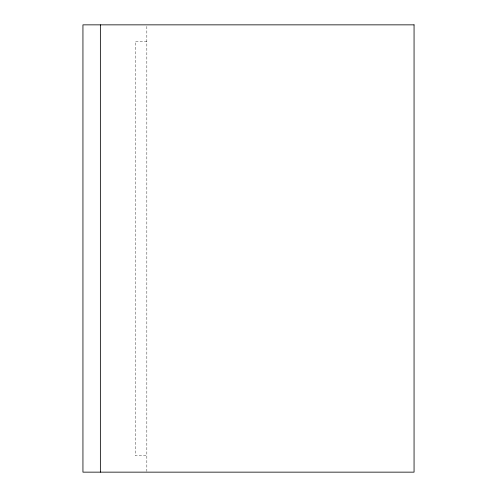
<?xml version="1.0" encoding="UTF-8"?>
<svg xmlns="http://www.w3.org/2000/svg" width="497" height="497" viewBox="0 0 497 497"><rect width="100%" height="100%" fill="white"/><g stroke="black" fill="none" stroke-linecap="round" stroke-linejoin="round"><path stroke-width="0.37" stroke-dasharray="2.48 1.86" d="M146.839 41.431L135.221 41.431L135.221 455.569L146.839 455.569M146.839 26.403L146.839 471.373"/><path stroke-width="0.75" d="M100.369 24.85L100.369 472.15M414.057 24.85L82.943 24.85L82.943 472.15L414.057 472.15L414.057 24.85"/></g></svg>
